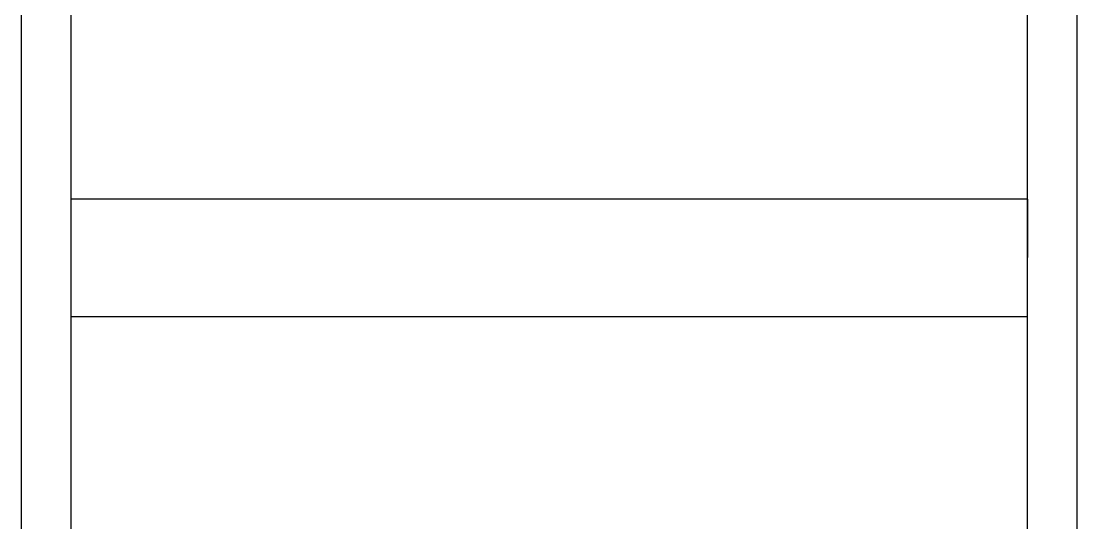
# Model space of a CAD drawing. Header units: millimetres. Extents: x -20242 to 39158, y -15780 to 26220.
# Drawn here: x -10331 to -1839, y 4800 to 8838 of the extents above; entities that cross this region are included whole.
import ezdxf

# ---------------------------------------------------------------- set-up
doc = ezdxf.new("R2010")
doc.units = ezdxf.units.MM
doc.linetypes.add('AM_ISO02W050x2', pattern=[3.75, 3, -0.75])

msp = doc.modelspace()

# ---------------------------------------------------------------- linework, layer by layer
for p, q in [((-9932.148, 10936.828), (-9932.148, 6936.828)), ((-2238.039, 10936.828), (-2238.039, 6936.828)), ((-10331.2, 10550.657), (-10331.2, -7663.172)), ((-1838.987, 10550.657), (-1838.987, -7663.172)), ((-9932.148, 6936.828), (-9932.148, 2936.828)), ((-2238.039, 6936.828), (-2238.039, 2936.828))]:
    msp.add_line(p, q)
at = {"linetype": 'AM_ISO02W050x2'}
for p, q in [((-2234.539, 7404.028), (-9932.148, 7404.028)), ((-9932.148, 7404.028), (-9932.148, 6936.828)), ((-2234.539, 6936.828), (-2234.539, 7404.028)), ((-9932.148, 6936.828), (-9932.148, 6460.628)), ((-9932.148, 6460.628), (-2238.039, 6460.628))]:
    msp.add_line(p, q, dxfattribs=at)

doc.saveas('drawing.dxf')
